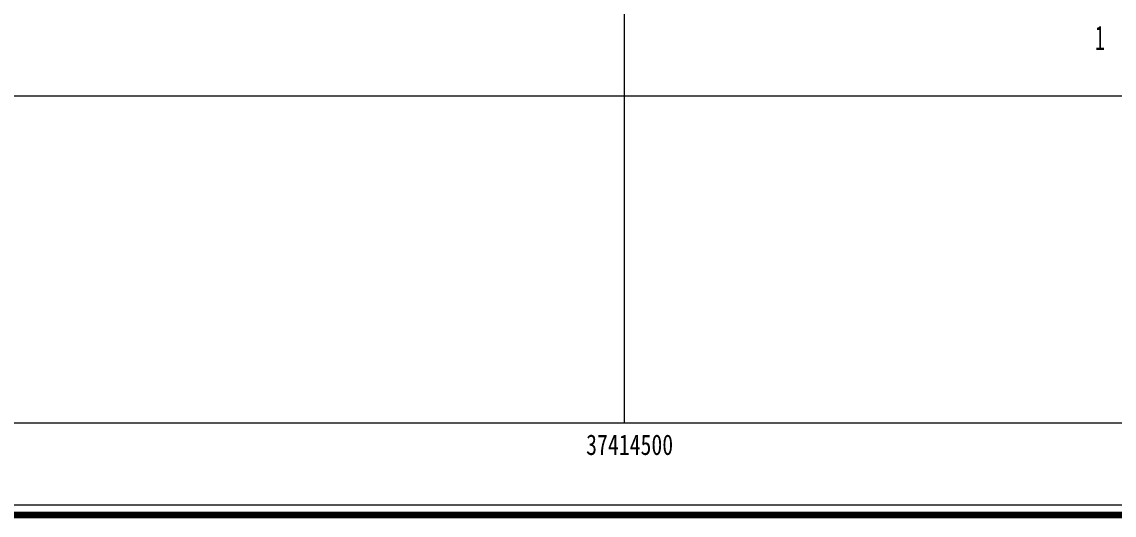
# Model space of a CAD drawing. Header units: millimetres. Extents: x 37412591 to 74834139, y 4258245 to 8527567.
# Drawn here: x 37414133 to 37414799, y 4258245 to 4258545 of the extents above; entities that cross this region are included whole.
import ezdxf
from ezdxf.enums import TextEntityAlignment as Align

# ---------------------------------------------------------------- set-up
doc = ezdxf.new("R2010")
doc.units = ezdxf.units.MM
doc.layers.add('2', color=2, linetype='Continuous')
doc.styles.add('宋体', font='SimSun.ttf', dxfattribs={"height": 2})
doc.styles.add('标准', font='SimSun.ttf', dxfattribs={"width": 0.667})

msp = doc.modelspace()

# ---------------------------------------------------------------- linework, layer by layer
at = {"linetype": 'ByBlock', "lineweight": 20}
for p, q in [((37414500, 4258300.88, 4910.12), (37414500, 4263462.94, 4910.12)), ((37416281.26, 4258500, 4910.12), (37413786.55, 4258500, 4910.12)), ((37416000, 4258500, 4910.12), (37413820.01, 4258500, 4910.12))]:
    msp.add_line(p, q, dxfattribs=at)
at = {"color": 0, "linetype": 'ByBlock', "lineweight": 20}
msp.add_line((37416981.26, 4258300.88, 4910.12), (37412646.51, 4258300.88, 4910.12), dxfattribs=at)
at = {"color": 0, "linetype": 'ByBlock', "lineweight": 100, "elevation": 4910.12}
msp.add_lwpolyline([(37412590.51, 4263518.94), (37417037.26, 4263518.94), (37417037.26, 4258244.88), (37412590.51, 4258244.88)], close=True, dxfattribs=at)
at = {"color": 0, "linetype": 'ByBlock', "lineweight": 20, "elevation": 4910.12}
msp.add_lwpolyline([(37412596.51, 4263512.94), (37417031.26, 4263512.94), (37417031.26, 4258250.88), (37412596.51, 4258250.88)], close=True, dxfattribs=at)

# ---------------------------------------------------------------- texts
at = {"color": 0, "lineweight": -3, "style": '宋体', "width": 0.6}
msp.add_text('1', height=15, rotation=359.99918, dxfattribs=at).set_placement((37414786.84, 4258528.07, 4910.12))
at = {"layer": '2', "color": 0, "lineweight": 5, "style": '标准', "width": 0.78}
msp.add_text('37414500', height=12.5, dxfattribs=at).set_placement((37414476.68, 4258294.02, 4910.12), align=Align.TOP_LEFT)

doc.saveas('drawing.dxf')
